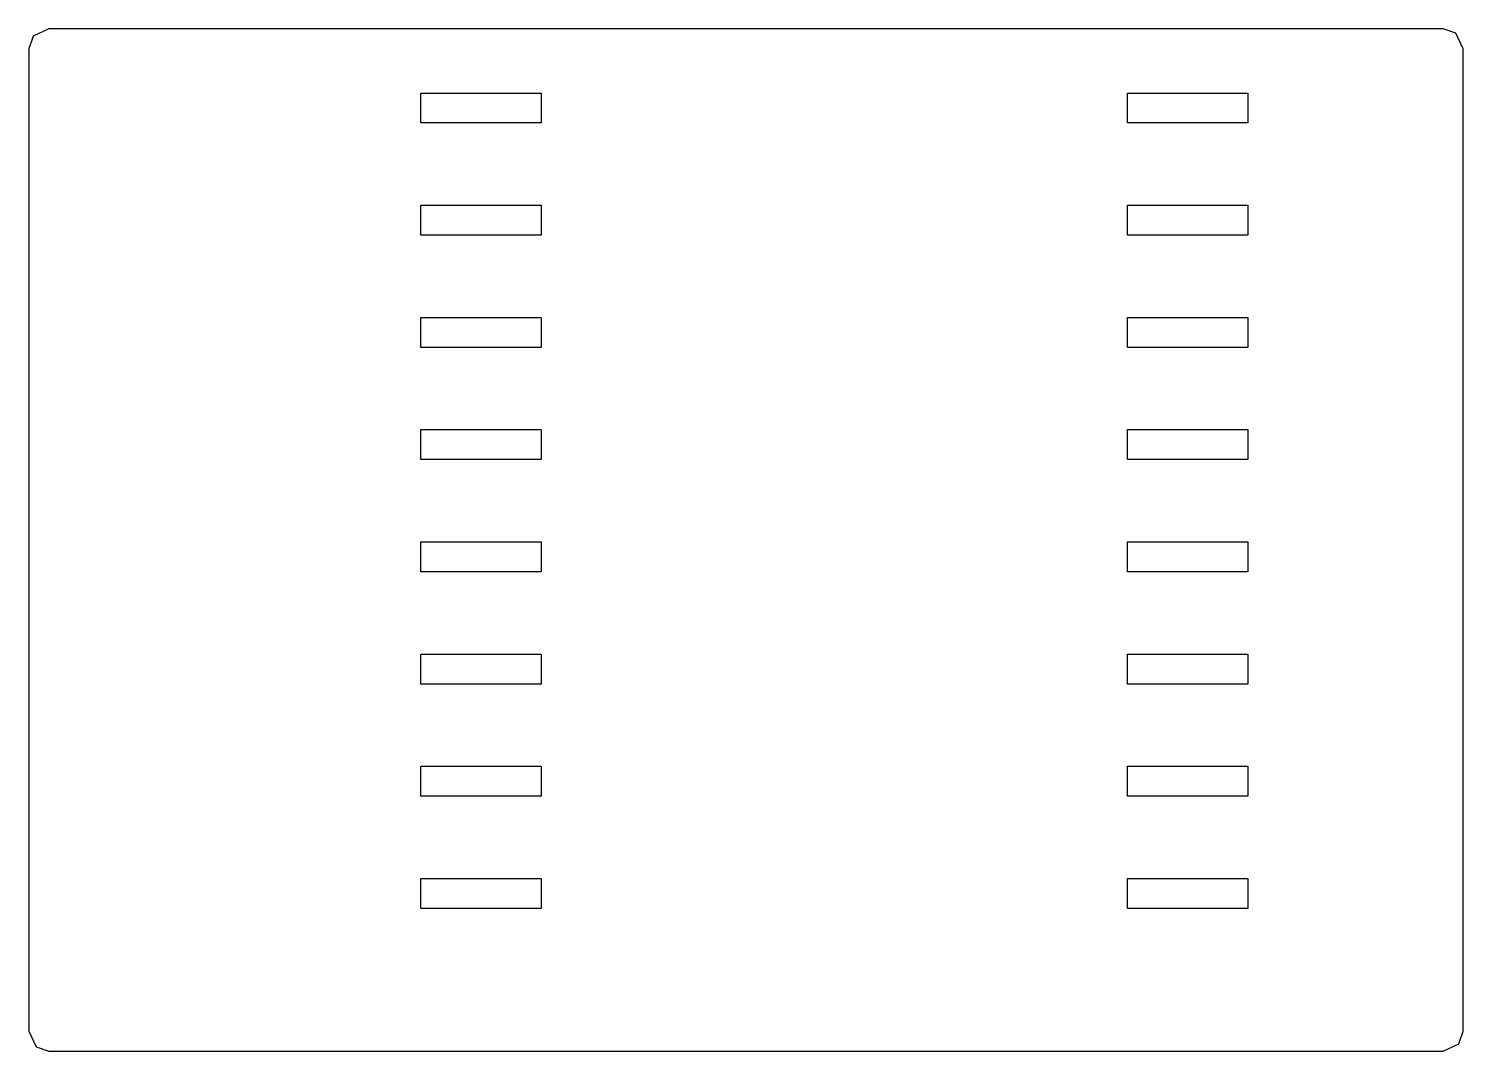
# Model space of a CAD drawing. Header units: metres. Extents: x -22 to 124, y -16 to 88.
import ezdxf

# ---------------------------------------------------------------- set-up
doc = ezdxf.new("R2010")
doc.units = ezdxf.units.M

msp = doc.modelspace()

# ---------------------------------------------------------------- linework, layer by layer
for p, q in [((-20.0171, 88.075), (-21.6242, 87.3011)), ((122.013, 88.075), (-20.0171, 88.075)), ((123.301, 87.6242), (122.013, 88.075)), ((-21.6242, 87.3011), (-22.075, 86.0127)), ((124.075, 86.0171), (123.301, 87.6242)), ((-22.075, 86.0127), (-22.075, -14.0171)), ((124.075, -14.0127), (124.075, 86.0171)), ((17.875, 78.475), (17.875, 81.525)), ((17.875, 81.525), (30.125, 81.525)), ((30.125, 81.525), (30.125, 78.475)), ((89.875, 78.475), (89.875, 81.525)), ((89.875, 81.525), (102.125, 81.525)), ((102.125, 81.525), (102.125, 78.475)), ((30.125, 78.475), (17.875, 78.475)), ((102.125, 78.475), (89.875, 78.475)), ((17.875, 67.0464), (17.875, 70.0964)), ((17.875, 70.0964), (30.125, 70.0964)), ((30.125, 70.0964), (30.125, 67.0464)), ((89.875, 67.0464), (89.875, 70.0964)), ((89.875, 70.0964), (102.125, 70.0964)), ((102.125, 70.0964), (102.125, 67.0464)), ((30.125, 67.0464), (17.875, 67.0464)), ((102.125, 67.0464), (89.875, 67.0464)), ((17.875, 55.6178), (17.875, 58.6678)), ((17.875, 58.6678), (30.125, 58.6678)), ((30.125, 58.6678), (30.125, 55.6178)), ((89.875, 55.6178), (89.875, 58.6678)), ((89.875, 58.6678), (102.125, 58.6678)), ((102.125, 58.6678), (102.125, 55.6178)), ((30.125, 55.6178), (17.875, 55.6178)), ((102.125, 55.6178), (89.875, 55.6178)), ((17.875, 44.1893), (17.875, 47.2393)), ((17.875, 47.2393), (30.125, 47.2393)), ((30.125, 47.2393), (30.125, 44.1893)), ((89.875, 44.1893), (89.875, 47.2393)), ((89.875, 47.2393), (102.125, 47.2393)), ((102.125, 47.2393), (102.125, 44.1893)), ((30.125, 44.1893), (17.875, 44.1893)), ((102.125, 44.1893), (89.875, 44.1893)), ((17.875, 32.7607), (17.875, 35.8107)), ((17.875, 35.8107), (30.125, 35.8107)), ((30.125, 35.8107), (30.125, 32.7607)), ((89.875, 32.7607), (89.875, 35.8107)), ((89.875, 35.8107), (102.125, 35.8107)), ((102.125, 35.8107), (102.125, 32.7607)), ((30.125, 32.7607), (17.875, 32.7607)), ((102.125, 32.7607), (89.875, 32.7607)), ((17.875, 21.3321), (17.875, 24.3821)), ((17.875, 24.3821), (30.125, 24.3821)), ((30.125, 24.3821), (30.125, 21.3321)), ((89.875, 21.3321), (89.875, 24.3821)), ((89.875, 24.3821), (102.125, 24.3821)), ((102.125, 24.3821), (102.125, 21.3321)), ((30.125, 21.3321), (17.875, 21.3321)), ((102.125, 21.3321), (89.875, 21.3321)), ((17.875, 9.90356), (17.875, 12.9536)), ((17.875, 12.9536), (30.125, 12.9536)), ((30.125, 12.9536), (30.125, 9.90356)), ((89.875, 9.90356), (89.875, 12.9536)), ((89.875, 12.9536), (102.125, 12.9536)), ((102.125, 12.9536), (102.125, 9.90356)), ((30.125, 9.90356), (17.875, 9.90356)), ((102.125, 9.90356), (89.875, 9.90356)), ((17.875, -1.52499), (17.875, 1.52499)), ((17.875, 1.52499), (30.125, 1.52499)), ((30.125, 1.52499), (30.125, -1.52499)), ((89.875, -1.52499), (89.875, 1.52499)), ((89.875, 1.52499), (102.125, 1.52499)), ((102.125, 1.52499), (102.125, -1.52499)), ((30.125, -1.52499), (17.875, -1.52499)), ((102.125, -1.52499), (89.875, -1.52499)), ((-22.075, -14.0171), (-21.3011, -15.6242)), ((123.624, -15.3011), (124.075, -14.0127)), ((-21.3011, -15.6242), (-20.0127, -16.075)), ((-20.0127, -16.075), (122.017, -16.075)), ((122.017, -16.075), (123.624, -15.3011))]:
    msp.add_line(p, q)

doc.saveas('drawing.dxf')
